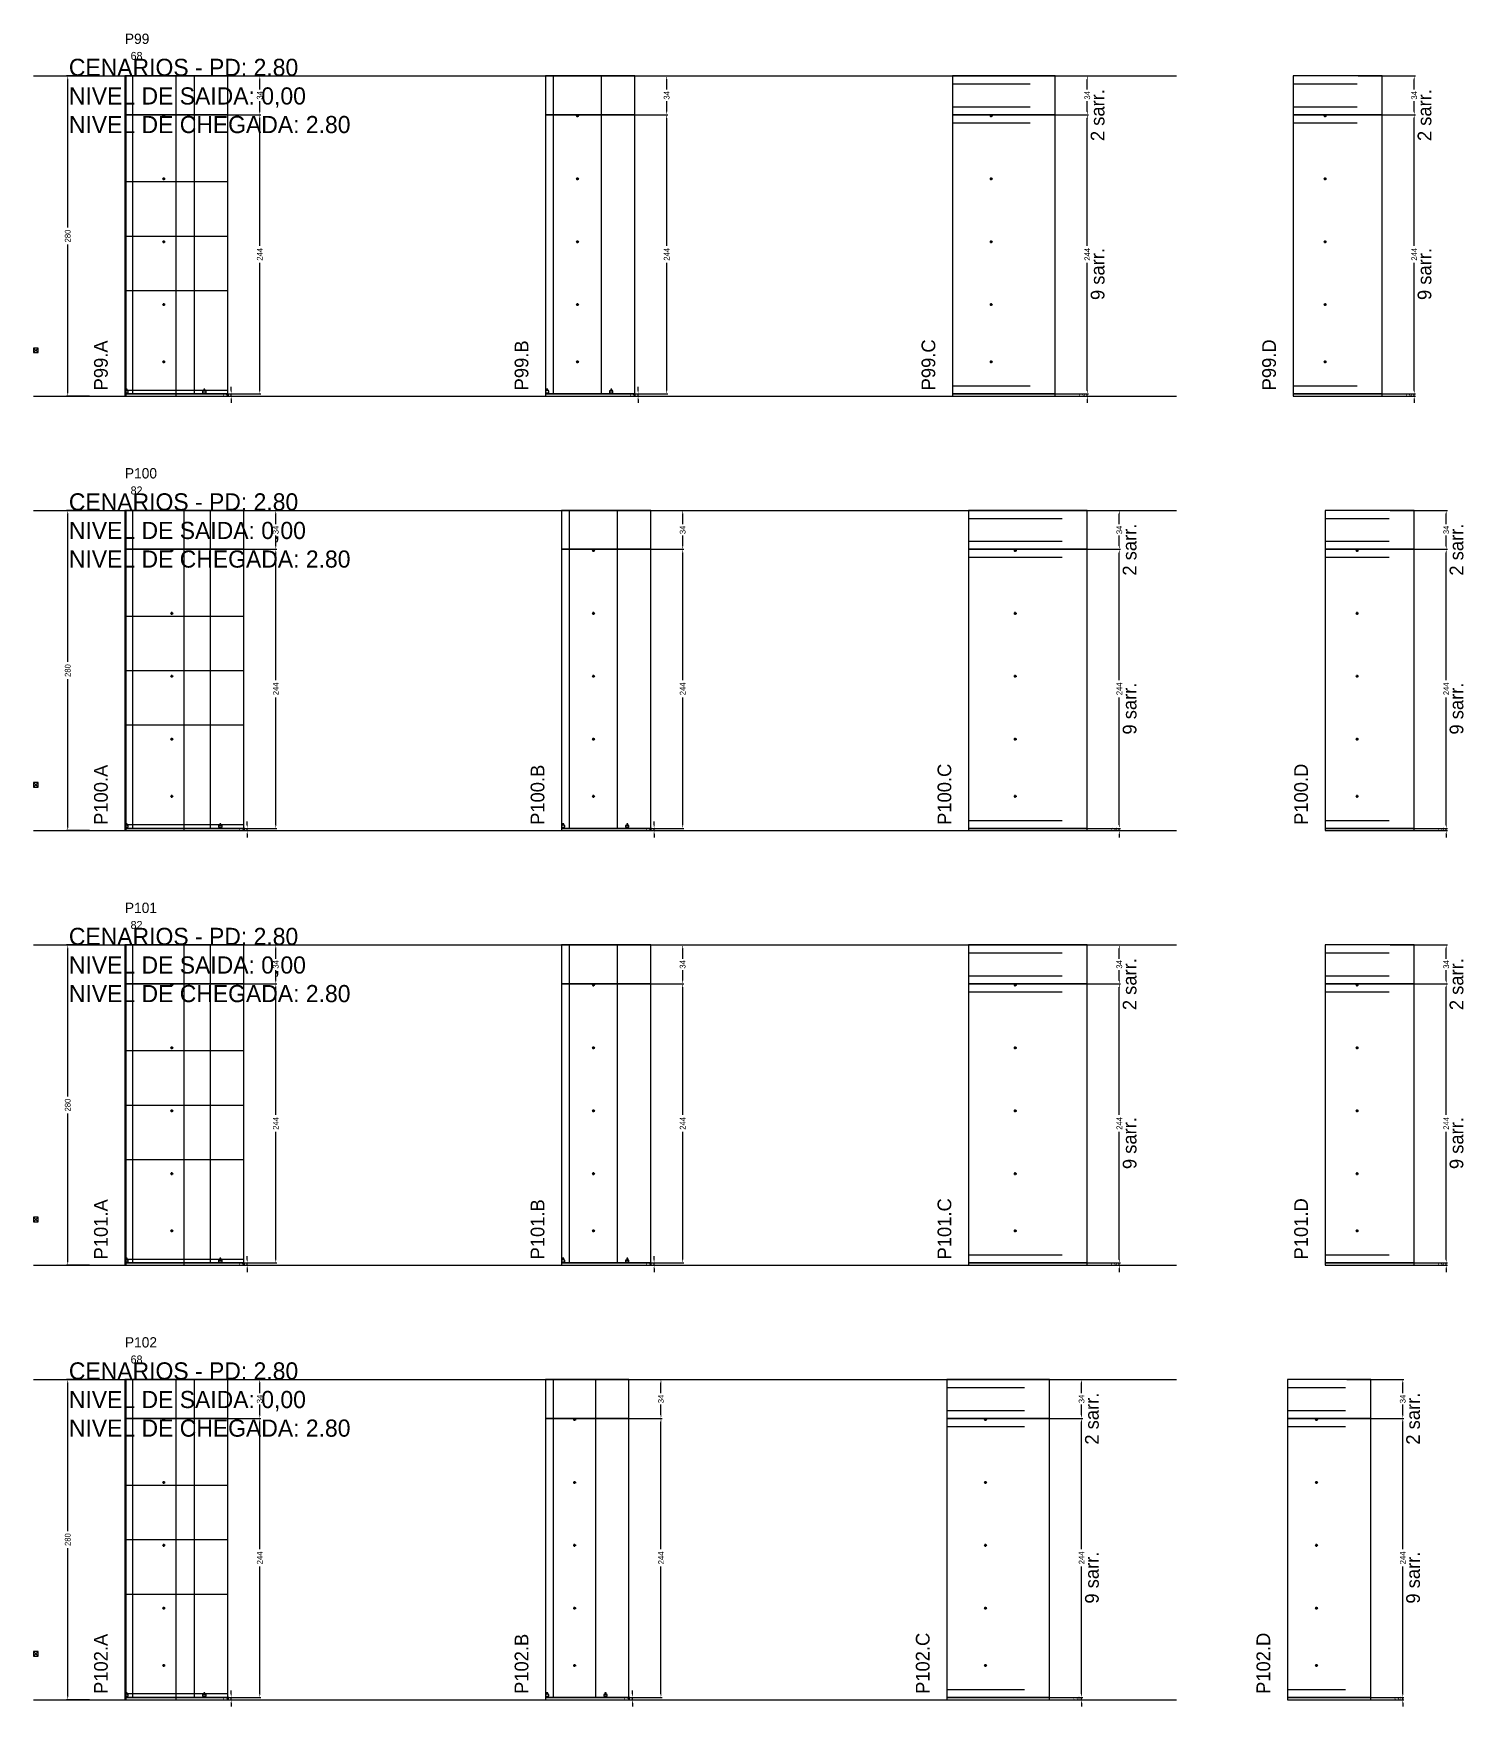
# Model space of a CAD drawing. Header units: centimetres. Extents: x -10500 to 4121, y -45226 to 295.
# Drawn here: x -7000 to -5749, y -22426 to -20963 of the extents above; entities that cross this region are included whole.
import ezdxf

# ---------------------------------------------------------------- set-up
doc = ezdxf.new("R2010")
doc.units = ezdxf.units.CM
doc.linetypes.add('DASHED', pattern=[2, -2])
for name, color, linetype in [('CHAPA', 140, 'Continuous'), ('COTA', 241, 'Continuous'), ('COTAS FURACAO', 16, 'Continuous'), ('Madeira', 30, 'Continuous'), ('MEIO_PONT', 160, 'Continuous'), ('NOMENCLATURA', 7, 'Continuous'), ('Nível', 160, 'Continuous'), ('Painéis', 200, 'Continuous'), ('Perfil Metálico', 150, 'Continuous'), ('SARR_2.2x7', 40, 'Continuous'), ('SARRAFO DE PRESSAO', 200, 'Continuous'), ('texto', 7, 'Continuous'), ('TEXTO_GERAL', 7, 'Continuous')]:
    doc.layers.add(name, color=color, linetype=linetype)
doc.dimstyles.new('PAINEL-NOVA', dxfattribs={"dimtxt": 5, "dimasz": 3, "dimexe": 1, "dimexo": 1, "dimgap": 1, "dimtad": 1, "dimcen": 2.5, "dimazin": 3, "dimtfac": 1, "dimtmove": 0, "dimatfit": 3})

# ---------------------------------------------------------------- blocks, each defined once
blk = doc.blocks.new('_CLOSEDFILLED')
at = {"color": 0, "linetype": 'BYBLOCK'}
blk.add_solid([(-1, 0.16), (0, 0), (-1, -0.16)], dxfattribs=at)
blk = doc.blocks.new('*D1431')
for p, q in [((-6951, -21000), (-6971, -21000)), ((-6970, -21132.5), (-6970, -21003)), ((-6970, -21277), (-6970, -21147.5)), ((-6951, -21280), (-6971, -21280))]:
    blk.add_line(p, q)
at = {"layer": 'Defpoints'}
for p in [(-6950, -21000), (-6970, -21280), (-6950, -21280)]:
    blk.add_point(p, dxfattribs=at)
at = {"layer": 'COTA', "xscale": 3, "yscale": 3}
for p, rotation in [((-6970, -21000), 90), ((-6970, -21280), 270)]:
    blk.add_blockref('_CLOSEDFILLED', p, dxfattribs=dict(at, rotation=rotation))
at = {"layer": 'COTA', "insert": (-6970, -21140), "char_height": 5, "attachment_point": 5, "rotation": 90}
blk.add_mtext('280', dxfattribs=at)
blk = doc.blocks.new('MULDURA')
at = {"layer": 'Paineis'}
for p, q in [((0, 0), (4, 4)), ((4, 0), (0, 4))]:
    blk.add_line(p, q, dxfattribs=at)
blk.add_lwpolyline([(0, 0), (4, 0), (4, 4), (0, 4)], close=True, dxfattribs=at)
blk = doc.blocks.new('*D1433')
for p, q in [((-6851, -21034), (-6801, -21034)), ((-6802, -21148.5), (-6802, -21037)), ((-6802, -21275), (-6802, -21163.5)), ((-6851, -21278), (-6801, -21278))]:
    blk.add_line(p, q)
at = {"layer": 'Defpoints'}
for p in [(-6852, -21034), (-6852, -21278), (-6802, -21278)]:
    blk.add_point(p, dxfattribs=at)
at = {"layer": 'COTA', "xscale": 3, "yscale": 3}
for p, rotation in [((-6802, -21034), 90), ((-6802, -21278), 270)]:
    blk.add_blockref('_CLOSEDFILLED', p, dxfattribs=dict(at, rotation=rotation))
at = {"layer": 'COTA', "insert": (-6802, -21156), "char_height": 5, "attachment_point": 5, "rotation": 90}
blk.add_mtext('244', dxfattribs=at)
blk = doc.blocks.new('*D1434')
for p, q in [((-6851, -21000), (-6801, -21000)), ((-6802, -21012), (-6802, -21003)), ((-6802, -21031), (-6802, -21022)), ((-6851, -21034), (-6801, -21034))]:
    blk.add_line(p, q)
at = {"layer": 'Defpoints'}
for p in [(-6852, -21000), (-6852, -21034), (-6802, -21034)]:
    blk.add_point(p, dxfattribs=at)
at = {"layer": 'COTA', "xscale": 3, "yscale": 3}
for p, rotation in [((-6802, -21000), 90), ((-6802, -21034), 270)]:
    blk.add_blockref('_CLOSEDFILLED', p, dxfattribs=dict(at, rotation=rotation))
at = {"layer": 'COTA', "insert": (-6802, -21017), "char_height": 5, "attachment_point": 5, "rotation": 90}
blk.add_mtext('34', dxfattribs=at)
blk = doc.blocks.new('SLIPTEE')
at = {"layer": 'Paineis'}
blk.add_lwpolyline([(0, 0), (3, 0), (3, 1.5), (2, 1.5), (2, 3), (1, 3), (1, 1.5), (0, 1.5)], close=True, dxfattribs=at)
blk = doc.blocks.new('SLIPTDD')
at = {"layer": 'Paineis'}
blk.add_line((0, 1.5), (3, 1.5), dxfattribs=at)
blk.add_lwpolyline([(0, 0), (3, 0), (3, 1.5), (2, 1.5), (2, 3), (1, 3), (1, 1.5), (0, 1.5)], close=True, dxfattribs=at)
blk = doc.blocks.new('furacao')
at = {"layer": 'COTAS FURACAO'}
for p, q in [((-1.2, 0), (1.2, 0)), ((0, -1.2), (0, 1.2))]:
    blk.add_line(p, q, dxfattribs=at)
blk.add_circle((0, 0), 0.8, dxfattribs=at)
blk = doc.blocks.new('*D1436')
for p, q in [((-6495, -21034), (-6445, -21034)), ((-6446, -21148.5), (-6446, -21037)), ((-6446, -21275), (-6446, -21163.5)), ((-6495, -21278), (-6445, -21278))]:
    blk.add_line(p, q)
at = {"layer": 'Defpoints'}
for p in [(-6496, -21034), (-6496, -21278), (-6446, -21278)]:
    blk.add_point(p, dxfattribs=at)
at = {"layer": 'COTA', "xscale": 3, "yscale": 3}
for p, rotation in [((-6446, -21034), 90), ((-6446, -21278), 270)]:
    blk.add_blockref('_CLOSEDFILLED', p, dxfattribs=dict(at, rotation=rotation))
at = {"layer": 'COTA', "insert": (-6446, -21156), "char_height": 5, "attachment_point": 5, "rotation": 90}
blk.add_mtext('244', dxfattribs=at)
blk = doc.blocks.new('*D1437')
for p, q in [((-6495, -21000), (-6445, -21000)), ((-6446, -21012), (-6446, -21003)), ((-6446, -21031), (-6446, -21022)), ((-6495, -21034), (-6445, -21034))]:
    blk.add_line(p, q)
at = {"layer": 'Defpoints'}
for p in [(-6496, -21000), (-6496, -21034), (-6446, -21034)]:
    blk.add_point(p, dxfattribs=at)
at = {"layer": 'COTA', "xscale": 3, "yscale": 3}
for p, rotation in [((-6446, -21000), 90), ((-6446, -21034), 270)]:
    blk.add_blockref('_CLOSEDFILLED', p, dxfattribs=dict(at, rotation=rotation))
at = {"layer": 'COTA', "insert": (-6446, -21017), "char_height": 5, "attachment_point": 5, "rotation": 90}
blk.add_mtext('34', dxfattribs=at)
blk = doc.blocks.new('*D1439')
for p, q in [((-6127, -21034), (-6077, -21034)), ((-6078, -21148.5), (-6078, -21037)), ((-6078, -21275), (-6078, -21163.5)), ((-6127, -21278), (-6077, -21278))]:
    blk.add_line(p, q)
at = {"layer": 'Defpoints'}
for p in [(-6128, -21034), (-6128, -21278), (-6078, -21278)]:
    blk.add_point(p, dxfattribs=at)
at = {"layer": 'COTA', "xscale": 3, "yscale": 3}
for p, rotation in [((-6078, -21034), 90), ((-6078, -21278), 270)]:
    blk.add_blockref('_CLOSEDFILLED', p, dxfattribs=dict(at, rotation=rotation))
at = {"layer": 'COTA', "insert": (-6078, -21156), "char_height": 5, "attachment_point": 5, "rotation": 90}
blk.add_mtext('244', dxfattribs=at)
blk = doc.blocks.new('*D1440')
for p, q in [((-6127, -21000), (-6077, -21000)), ((-6078, -21012), (-6078, -21003)), ((-6078, -21031), (-6078, -21022)), ((-6127, -21034), (-6077, -21034))]:
    blk.add_line(p, q)
at = {"layer": 'Defpoints'}
for p in [(-6128, -21000), (-6128, -21034), (-6078, -21034)]:
    blk.add_point(p, dxfattribs=at)
at = {"layer": 'COTA', "xscale": 3, "yscale": 3}
for p, rotation in [((-6078, -21000), 90), ((-6078, -21034), 270)]:
    blk.add_blockref('_CLOSEDFILLED', p, dxfattribs=dict(at, rotation=rotation))
at = {"layer": 'COTA', "insert": (-6078, -21017), "char_height": 5, "attachment_point": 5, "rotation": 90}
blk.add_mtext('34', dxfattribs=at)
blk = doc.blocks.new('*D1442')
for p, q in [((-5841, -21034), (-5791, -21034)), ((-5792, -21148.5), (-5792, -21037)), ((-5792, -21275), (-5792, -21163.5)), ((-5841, -21278), (-5791, -21278))]:
    blk.add_line(p, q)
at = {"layer": 'Defpoints'}
for p in [(-5842, -21034), (-5842, -21278), (-5792, -21278)]:
    blk.add_point(p, dxfattribs=at)
at = {"layer": 'COTA', "xscale": 3, "yscale": 3}
for p, rotation in [((-5792, -21034), 90), ((-5792, -21278), 270)]:
    blk.add_blockref('_CLOSEDFILLED', p, dxfattribs=dict(at, rotation=rotation))
at = {"layer": 'COTA', "insert": (-5792, -21156), "char_height": 5, "attachment_point": 5, "rotation": 90}
blk.add_mtext('244', dxfattribs=at)
blk = doc.blocks.new('*D1443')
for p, q in [((-5841, -21000), (-5791, -21000)), ((-5792, -21012), (-5792, -21003)), ((-5792, -21031), (-5792, -21022)), ((-5841, -21034), (-5791, -21034))]:
    blk.add_line(p, q)
at = {"layer": 'Defpoints'}
for p in [(-5842, -21000), (-5842, -21034), (-5792, -21034)]:
    blk.add_point(p, dxfattribs=at)
at = {"layer": 'COTA', "xscale": 3, "yscale": 3}
for p, rotation in [((-5792, -21000), 90), ((-5792, -21034), 270)]:
    blk.add_blockref('_CLOSEDFILLED', p, dxfattribs=dict(at, rotation=rotation))
at = {"layer": 'COTA', "insert": (-5792, -21017), "char_height": 5, "attachment_point": 5, "rotation": 90}
blk.add_mtext('34', dxfattribs=at)
blk = doc.blocks.new('*D1457')
for p, q in [((-6951, -21380), (-6971, -21380)), ((-6970, -21512.5), (-6970, -21383)), ((-6970, -21657), (-6970, -21527.5)), ((-6951, -21660), (-6971, -21660))]:
    blk.add_line(p, q)
at = {"layer": 'Defpoints'}
for p in [(-6950, -21380), (-6970, -21660), (-6950, -21660)]:
    blk.add_point(p, dxfattribs=at)
at = {"layer": 'COTA', "xscale": 3, "yscale": 3}
for p, rotation in [((-6970, -21380), 90), ((-6970, -21660), 270)]:
    blk.add_blockref('_CLOSEDFILLED', p, dxfattribs=dict(at, rotation=rotation))
at = {"layer": 'COTA', "insert": (-6970, -21520), "char_height": 5, "attachment_point": 5, "rotation": 90}
blk.add_mtext('280', dxfattribs=at)
blk = doc.blocks.new('*D1459')
for p, q in [((-6837, -21414), (-6787, -21414)), ((-6788, -21528.5), (-6788, -21417)), ((-6788, -21655), (-6788, -21543.5)), ((-6837, -21658), (-6787, -21658))]:
    blk.add_line(p, q)
at = {"layer": 'Defpoints'}
for p in [(-6838, -21414), (-6838, -21658), (-6788, -21658)]:
    blk.add_point(p, dxfattribs=at)
at = {"layer": 'COTA', "xscale": 3, "yscale": 3}
for p, rotation in [((-6788, -21414), 90), ((-6788, -21658), 270)]:
    blk.add_blockref('_CLOSEDFILLED', p, dxfattribs=dict(at, rotation=rotation))
at = {"layer": 'COTA', "insert": (-6788, -21536), "char_height": 5, "attachment_point": 5, "rotation": 90}
blk.add_mtext('244', dxfattribs=at)
blk = doc.blocks.new('*D1460')
for p, q in [((-6837, -21380), (-6787, -21380)), ((-6788, -21392), (-6788, -21383)), ((-6788, -21411), (-6788, -21402)), ((-6837, -21414), (-6787, -21414))]:
    blk.add_line(p, q)
at = {"layer": 'Defpoints'}
for p in [(-6838, -21380), (-6838, -21414), (-6788, -21414)]:
    blk.add_point(p, dxfattribs=at)
at = {"layer": 'COTA', "xscale": 3, "yscale": 3}
for p, rotation in [((-6788, -21380), 90), ((-6788, -21414), 270)]:
    blk.add_blockref('_CLOSEDFILLED', p, dxfattribs=dict(at, rotation=rotation))
at = {"layer": 'COTA', "insert": (-6788, -21397), "char_height": 5, "attachment_point": 5, "rotation": 90}
blk.add_mtext('34', dxfattribs=at)
blk = doc.blocks.new('*D1462')
for p, q in [((-6481, -21414), (-6431, -21414)), ((-6432, -21528.5), (-6432, -21417)), ((-6432, -21655), (-6432, -21543.5)), ((-6481, -21658), (-6431, -21658))]:
    blk.add_line(p, q)
at = {"layer": 'Defpoints'}
for p in [(-6482, -21414), (-6482, -21658), (-6432, -21658)]:
    blk.add_point(p, dxfattribs=at)
at = {"layer": 'COTA', "xscale": 3, "yscale": 3}
for p, rotation in [((-6432, -21414), 90), ((-6432, -21658), 270)]:
    blk.add_blockref('_CLOSEDFILLED', p, dxfattribs=dict(at, rotation=rotation))
at = {"layer": 'COTA', "insert": (-6432, -21536), "char_height": 5, "attachment_point": 5, "rotation": 90}
blk.add_mtext('244', dxfattribs=at)
blk = doc.blocks.new('*D1463')
for p, q in [((-6481, -21380), (-6431, -21380)), ((-6432, -21392), (-6432, -21383)), ((-6432, -21411), (-6432, -21402)), ((-6481, -21414), (-6431, -21414))]:
    blk.add_line(p, q)
at = {"layer": 'Defpoints'}
for p in [(-6482, -21380), (-6482, -21414), (-6432, -21414)]:
    blk.add_point(p, dxfattribs=at)
at = {"layer": 'COTA', "xscale": 3, "yscale": 3}
for p, rotation in [((-6432, -21380), 90), ((-6432, -21414), 270)]:
    blk.add_blockref('_CLOSEDFILLED', p, dxfattribs=dict(at, rotation=rotation))
at = {"layer": 'COTA', "insert": (-6432, -21397), "char_height": 5, "attachment_point": 5, "rotation": 90}
blk.add_mtext('34', dxfattribs=at)
blk = doc.blocks.new('*D1465')
for p, q in [((-6099, -21414), (-6049, -21414)), ((-6050, -21528.5), (-6050, -21417)), ((-6050, -21655), (-6050, -21543.5)), ((-6099, -21658), (-6049, -21658))]:
    blk.add_line(p, q)
at = {"layer": 'Defpoints'}
for p in [(-6100, -21414), (-6100, -21658), (-6050, -21658)]:
    blk.add_point(p, dxfattribs=at)
at = {"layer": 'COTA', "xscale": 3, "yscale": 3}
for p, rotation in [((-6050, -21414), 90), ((-6050, -21658), 270)]:
    blk.add_blockref('_CLOSEDFILLED', p, dxfattribs=dict(at, rotation=rotation))
at = {"layer": 'COTA', "insert": (-6050, -21536), "char_height": 5, "attachment_point": 5, "rotation": 90}
blk.add_mtext('244', dxfattribs=at)
blk = doc.blocks.new('*D1466')
for p, q in [((-6099, -21380), (-6049, -21380)), ((-6050, -21392), (-6050, -21383)), ((-6050, -21411), (-6050, -21402)), ((-6099, -21414), (-6049, -21414))]:
    blk.add_line(p, q)
at = {"layer": 'Defpoints'}
for p in [(-6100, -21380), (-6100, -21414), (-6050, -21414)]:
    blk.add_point(p, dxfattribs=at)
at = {"layer": 'COTA', "xscale": 3, "yscale": 3}
for p, rotation in [((-6050, -21380), 90), ((-6050, -21414), 270)]:
    blk.add_blockref('_CLOSEDFILLED', p, dxfattribs=dict(at, rotation=rotation))
at = {"layer": 'COTA', "insert": (-6050, -21397), "char_height": 5, "attachment_point": 5, "rotation": 90}
blk.add_mtext('34', dxfattribs=at)
blk = doc.blocks.new('*D1468')
for p, q in [((-5813, -21414), (-5763, -21414)), ((-5764, -21528.5), (-5764, -21417)), ((-5764, -21655), (-5764, -21543.5)), ((-5813, -21658), (-5763, -21658))]:
    blk.add_line(p, q)
at = {"layer": 'Defpoints'}
for p in [(-5814, -21414), (-5814, -21658), (-5764, -21658)]:
    blk.add_point(p, dxfattribs=at)
at = {"layer": 'COTA', "xscale": 3, "yscale": 3}
for p, rotation in [((-5764, -21414), 90), ((-5764, -21658), 270)]:
    blk.add_blockref('_CLOSEDFILLED', p, dxfattribs=dict(at, rotation=rotation))
at = {"layer": 'COTA', "insert": (-5764, -21536), "char_height": 5, "attachment_point": 5, "rotation": 90}
blk.add_mtext('244', dxfattribs=at)
blk = doc.blocks.new('*D1469')
for p, q in [((-5813, -21380), (-5763, -21380)), ((-5764, -21392), (-5764, -21383)), ((-5764, -21411), (-5764, -21402)), ((-5813, -21414), (-5763, -21414))]:
    blk.add_line(p, q)
at = {"layer": 'Defpoints'}
for p in [(-5814, -21380), (-5814, -21414), (-5764, -21414)]:
    blk.add_point(p, dxfattribs=at)
at = {"layer": 'COTA', "xscale": 3, "yscale": 3}
for p, rotation in [((-5764, -21380), 90), ((-5764, -21414), 270)]:
    blk.add_blockref('_CLOSEDFILLED', p, dxfattribs=dict(at, rotation=rotation))
at = {"layer": 'COTA', "insert": (-5764, -21397), "char_height": 5, "attachment_point": 5, "rotation": 90}
blk.add_mtext('34', dxfattribs=at)
blk = doc.blocks.new('*D1483')
for p, q in [((-6951, -21760), (-6971, -21760)), ((-6970, -21892.5), (-6970, -21763)), ((-6970, -22037), (-6970, -21907.5)), ((-6951, -22040), (-6971, -22040))]:
    blk.add_line(p, q)
at = {"layer": 'Defpoints'}
for p in [(-6950, -21760), (-6970, -22040), (-6950, -22040)]:
    blk.add_point(p, dxfattribs=at)
at = {"layer": 'COTA', "xscale": 3, "yscale": 3}
for p, rotation in [((-6970, -21760), 90), ((-6970, -22040), 270)]:
    blk.add_blockref('_CLOSEDFILLED', p, dxfattribs=dict(at, rotation=rotation))
at = {"layer": 'COTA', "insert": (-6970, -21900), "char_height": 5, "attachment_point": 5, "rotation": 90}
blk.add_mtext('280', dxfattribs=at)
blk = doc.blocks.new('*D1485')
for p, q in [((-6837, -21794), (-6787, -21794)), ((-6788, -21908.5), (-6788, -21797)), ((-6788, -22035), (-6788, -21923.5)), ((-6837, -22038), (-6787, -22038))]:
    blk.add_line(p, q)
at = {"layer": 'Defpoints'}
for p in [(-6838, -21794), (-6838, -22038), (-6788, -22038)]:
    blk.add_point(p, dxfattribs=at)
at = {"layer": 'COTA', "xscale": 3, "yscale": 3}
for p, rotation in [((-6788, -21794), 90), ((-6788, -22038), 270)]:
    blk.add_blockref('_CLOSEDFILLED', p, dxfattribs=dict(at, rotation=rotation))
at = {"layer": 'COTA', "insert": (-6788, -21916), "char_height": 5, "attachment_point": 5, "rotation": 90}
blk.add_mtext('244', dxfattribs=at)
blk = doc.blocks.new('*D1486')
for p, q in [((-6837, -21760), (-6787, -21760)), ((-6788, -21772), (-6788, -21763)), ((-6788, -21791), (-6788, -21782)), ((-6837, -21794), (-6787, -21794))]:
    blk.add_line(p, q)
at = {"layer": 'Defpoints'}
for p in [(-6838, -21760), (-6838, -21794), (-6788, -21794)]:
    blk.add_point(p, dxfattribs=at)
at = {"layer": 'COTA', "xscale": 3, "yscale": 3}
for p, rotation in [((-6788, -21760), 90), ((-6788, -21794), 270)]:
    blk.add_blockref('_CLOSEDFILLED', p, dxfattribs=dict(at, rotation=rotation))
at = {"layer": 'COTA', "insert": (-6788, -21777), "char_height": 5, "attachment_point": 5, "rotation": 90}
blk.add_mtext('34', dxfattribs=at)
blk = doc.blocks.new('*D1488')
for p, q in [((-6481, -21794), (-6431, -21794)), ((-6432, -21908.5), (-6432, -21797)), ((-6432, -22035), (-6432, -21923.5)), ((-6481, -22038), (-6431, -22038))]:
    blk.add_line(p, q)
at = {"layer": 'Defpoints'}
for p in [(-6482, -21794), (-6482, -22038), (-6432, -22038)]:
    blk.add_point(p, dxfattribs=at)
at = {"layer": 'COTA', "xscale": 3, "yscale": 3}
for p, rotation in [((-6432, -21794), 90), ((-6432, -22038), 270)]:
    blk.add_blockref('_CLOSEDFILLED', p, dxfattribs=dict(at, rotation=rotation))
at = {"layer": 'COTA', "insert": (-6432, -21916), "char_height": 5, "attachment_point": 5, "rotation": 90}
blk.add_mtext('244', dxfattribs=at)
blk = doc.blocks.new('*D1489')
for p, q in [((-6481, -21760), (-6431, -21760)), ((-6432, -21772), (-6432, -21763)), ((-6432, -21791), (-6432, -21782)), ((-6481, -21794), (-6431, -21794))]:
    blk.add_line(p, q)
at = {"layer": 'Defpoints'}
for p in [(-6482, -21760), (-6482, -21794), (-6432, -21794)]:
    blk.add_point(p, dxfattribs=at)
at = {"layer": 'COTA', "xscale": 3, "yscale": 3}
for p, rotation in [((-6432, -21760), 90), ((-6432, -21794), 270)]:
    blk.add_blockref('_CLOSEDFILLED', p, dxfattribs=dict(at, rotation=rotation))
at = {"layer": 'COTA', "insert": (-6432, -21777), "char_height": 5, "attachment_point": 5, "rotation": 90}
blk.add_mtext('34', dxfattribs=at)
blk = doc.blocks.new('*D1491')
for p, q in [((-6099, -21794), (-6049, -21794)), ((-6050, -21908.5), (-6050, -21797)), ((-6050, -22035), (-6050, -21923.5)), ((-6099, -22038), (-6049, -22038))]:
    blk.add_line(p, q)
at = {"layer": 'Defpoints'}
for p in [(-6100, -21794), (-6100, -22038), (-6050, -22038)]:
    blk.add_point(p, dxfattribs=at)
at = {"layer": 'COTA', "xscale": 3, "yscale": 3}
for p, rotation in [((-6050, -21794), 90), ((-6050, -22038), 270)]:
    blk.add_blockref('_CLOSEDFILLED', p, dxfattribs=dict(at, rotation=rotation))
at = {"layer": 'COTA', "insert": (-6050, -21916), "char_height": 5, "attachment_point": 5, "rotation": 90}
blk.add_mtext('244', dxfattribs=at)
blk = doc.blocks.new('*D1492')
for p, q in [((-6099, -21760), (-6049, -21760)), ((-6050, -21772), (-6050, -21763)), ((-6050, -21791), (-6050, -21782)), ((-6099, -21794), (-6049, -21794))]:
    blk.add_line(p, q)
at = {"layer": 'Defpoints'}
for p in [(-6100, -21760), (-6100, -21794), (-6050, -21794)]:
    blk.add_point(p, dxfattribs=at)
at = {"layer": 'COTA', "xscale": 3, "yscale": 3}
for p, rotation in [((-6050, -21760), 90), ((-6050, -21794), 270)]:
    blk.add_blockref('_CLOSEDFILLED', p, dxfattribs=dict(at, rotation=rotation))
at = {"layer": 'COTA', "insert": (-6050, -21777), "char_height": 5, "attachment_point": 5, "rotation": 90}
blk.add_mtext('34', dxfattribs=at)
blk = doc.blocks.new('*D1494')
for p, q in [((-5813, -21794), (-5763, -21794)), ((-5764, -21908.5), (-5764, -21797)), ((-5764, -22035), (-5764, -21923.5)), ((-5813, -22038), (-5763, -22038))]:
    blk.add_line(p, q)
at = {"layer": 'Defpoints'}
for p in [(-5814, -21794), (-5814, -22038), (-5764, -22038)]:
    blk.add_point(p, dxfattribs=at)
at = {"layer": 'COTA', "xscale": 3, "yscale": 3}
for p, rotation in [((-5764, -21794), 90), ((-5764, -22038), 270)]:
    blk.add_blockref('_CLOSEDFILLED', p, dxfattribs=dict(at, rotation=rotation))
at = {"layer": 'COTA', "insert": (-5764, -21916), "char_height": 5, "attachment_point": 5, "rotation": 90}
blk.add_mtext('244', dxfattribs=at)
blk = doc.blocks.new('*D1495')
for p, q in [((-5813, -21760), (-5763, -21760)), ((-5764, -21772), (-5764, -21763)), ((-5764, -21791), (-5764, -21782)), ((-5813, -21794), (-5763, -21794))]:
    blk.add_line(p, q)
at = {"layer": 'Defpoints'}
for p in [(-5814, -21760), (-5814, -21794), (-5764, -21794)]:
    blk.add_point(p, dxfattribs=at)
at = {"layer": 'COTA', "xscale": 3, "yscale": 3}
for p, rotation in [((-5764, -21760), 90), ((-5764, -21794), 270)]:
    blk.add_blockref('_CLOSEDFILLED', p, dxfattribs=dict(at, rotation=rotation))
at = {"layer": 'COTA', "insert": (-5764, -21777), "char_height": 5, "attachment_point": 5, "rotation": 90}
blk.add_mtext('34', dxfattribs=at)
blk = doc.blocks.new('*D1509')
for p, q in [((-6951, -22140), (-6971, -22140)), ((-6970, -22272.5), (-6970, -22143)), ((-6970, -22417), (-6970, -22287.5)), ((-6951, -22420), (-6971, -22420))]:
    blk.add_line(p, q)
at = {"layer": 'Defpoints'}
for p in [(-6950, -22140), (-6970, -22420), (-6950, -22420)]:
    blk.add_point(p, dxfattribs=at)
at = {"layer": 'COTA', "xscale": 3, "yscale": 3}
for p, rotation in [((-6970, -22140), 90), ((-6970, -22420), 270)]:
    blk.add_blockref('_CLOSEDFILLED', p, dxfattribs=dict(at, rotation=rotation))
at = {"layer": 'COTA', "insert": (-6970, -22280), "char_height": 5, "attachment_point": 5, "rotation": 90}
blk.add_mtext('280', dxfattribs=at)
blk = doc.blocks.new('*D1511')
for p, q in [((-6851, -22174), (-6801, -22174)), ((-6802, -22288.5), (-6802, -22177)), ((-6802, -22415), (-6802, -22303.5)), ((-6851, -22418), (-6801, -22418))]:
    blk.add_line(p, q)
at = {"layer": 'Defpoints'}
for p in [(-6852, -22174), (-6852, -22418), (-6802, -22418)]:
    blk.add_point(p, dxfattribs=at)
at = {"layer": 'COTA', "xscale": 3, "yscale": 3}
for p, rotation in [((-6802, -22174), 90), ((-6802, -22418), 270)]:
    blk.add_blockref('_CLOSEDFILLED', p, dxfattribs=dict(at, rotation=rotation))
at = {"layer": 'COTA', "insert": (-6802, -22296), "char_height": 5, "attachment_point": 5, "rotation": 90}
blk.add_mtext('244', dxfattribs=at)
blk = doc.blocks.new('*D1512')
for p, q in [((-6851, -22140), (-6801, -22140)), ((-6802, -22152), (-6802, -22143)), ((-6802, -22171), (-6802, -22162)), ((-6851, -22174), (-6801, -22174))]:
    blk.add_line(p, q)
at = {"layer": 'Defpoints'}
for p in [(-6852, -22140), (-6852, -22174), (-6802, -22174)]:
    blk.add_point(p, dxfattribs=at)
at = {"layer": 'COTA', "xscale": 3, "yscale": 3}
for p, rotation in [((-6802, -22140), 90), ((-6802, -22174), 270)]:
    blk.add_blockref('_CLOSEDFILLED', p, dxfattribs=dict(at, rotation=rotation))
at = {"layer": 'COTA', "insert": (-6802, -22157), "char_height": 5, "attachment_point": 5, "rotation": 90}
blk.add_mtext('34', dxfattribs=at)
blk = doc.blocks.new('*D1514')
for p, q in [((-6500, -22174), (-6450, -22174)), ((-6451, -22288.5), (-6451, -22177)), ((-6451, -22415), (-6451, -22303.5)), ((-6500, -22418), (-6450, -22418))]:
    blk.add_line(p, q)
at = {"layer": 'Defpoints'}
for p in [(-6501, -22174), (-6501, -22418), (-6451, -22418)]:
    blk.add_point(p, dxfattribs=at)
at = {"layer": 'COTA', "xscale": 3, "yscale": 3}
for p, rotation in [((-6451, -22174), 90), ((-6451, -22418), 270)]:
    blk.add_blockref('_CLOSEDFILLED', p, dxfattribs=dict(at, rotation=rotation))
at = {"layer": 'COTA', "insert": (-6451, -22296), "char_height": 5, "attachment_point": 5, "rotation": 90}
blk.add_mtext('244', dxfattribs=at)
blk = doc.blocks.new('*D1515')
for p, q in [((-6500, -22140), (-6450, -22140)), ((-6451, -22152), (-6451, -22143)), ((-6451, -22171), (-6451, -22162)), ((-6500, -22174), (-6450, -22174))]:
    blk.add_line(p, q)
at = {"layer": 'Defpoints'}
for p in [(-6501, -22140), (-6501, -22174), (-6451, -22174)]:
    blk.add_point(p, dxfattribs=at)
at = {"layer": 'COTA', "xscale": 3, "yscale": 3}
for p, rotation in [((-6451, -22140), 90), ((-6451, -22174), 270)]:
    blk.add_blockref('_CLOSEDFILLED', p, dxfattribs=dict(at, rotation=rotation))
at = {"layer": 'COTA', "insert": (-6451, -22157), "char_height": 5, "attachment_point": 5, "rotation": 90}
blk.add_mtext('34', dxfattribs=at)
blk = doc.blocks.new('*D1517')
for p, q in [((-6132, -22174), (-6082, -22174)), ((-6083, -22288.5), (-6083, -22177)), ((-6083, -22415), (-6083, -22303.5)), ((-6132, -22418), (-6082, -22418))]:
    blk.add_line(p, q)
at = {"layer": 'Defpoints'}
for p in [(-6133, -22174), (-6133, -22418), (-6083, -22418)]:
    blk.add_point(p, dxfattribs=at)
at = {"layer": 'COTA', "xscale": 3, "yscale": 3}
for p, rotation in [((-6083, -22174), 90), ((-6083, -22418), 270)]:
    blk.add_blockref('_CLOSEDFILLED', p, dxfattribs=dict(at, rotation=rotation))
at = {"layer": 'COTA', "insert": (-6083, -22296), "char_height": 5, "attachment_point": 5, "rotation": 90}
blk.add_mtext('244', dxfattribs=at)
blk = doc.blocks.new('*D1518')
for p, q in [((-6132, -22140), (-6082, -22140)), ((-6083, -22152), (-6083, -22143)), ((-6083, -22171), (-6083, -22162)), ((-6132, -22174), (-6082, -22174))]:
    blk.add_line(p, q)
at = {"layer": 'Defpoints'}
for p in [(-6133, -22140), (-6133, -22174), (-6083, -22174)]:
    blk.add_point(p, dxfattribs=at)
at = {"layer": 'COTA', "xscale": 3, "yscale": 3}
for p, rotation in [((-6083, -22140), 90), ((-6083, -22174), 270)]:
    blk.add_blockref('_CLOSEDFILLED', p, dxfattribs=dict(at, rotation=rotation))
at = {"layer": 'COTA', "insert": (-6083, -22157), "char_height": 5, "attachment_point": 5, "rotation": 90}
blk.add_mtext('34', dxfattribs=at)
blk = doc.blocks.new('*D1520')
for p, q in [((-5851, -22174), (-5801, -22174)), ((-5802, -22288.5), (-5802, -22177)), ((-5802, -22415), (-5802, -22303.5)), ((-5851, -22418), (-5801, -22418))]:
    blk.add_line(p, q)
at = {"layer": 'Defpoints'}
for p in [(-5852, -22174), (-5852, -22418), (-5802, -22418)]:
    blk.add_point(p, dxfattribs=at)
at = {"layer": 'COTA', "xscale": 3, "yscale": 3}
for p, rotation in [((-5802, -22174), 90), ((-5802, -22418), 270)]:
    blk.add_blockref('_CLOSEDFILLED', p, dxfattribs=dict(at, rotation=rotation))
at = {"layer": 'COTA', "insert": (-5802, -22296), "char_height": 5, "attachment_point": 5, "rotation": 90}
blk.add_mtext('244', dxfattribs=at)
blk = doc.blocks.new('*D1521')
for p, q in [((-5851, -22140), (-5801, -22140)), ((-5802, -22152), (-5802, -22143)), ((-5802, -22171), (-5802, -22162)), ((-5851, -22174), (-5801, -22174))]:
    blk.add_line(p, q)
at = {"layer": 'Defpoints'}
for p in [(-5852, -22140), (-5852, -22174), (-5802, -22174)]:
    blk.add_point(p, dxfattribs=at)
at = {"layer": 'COTA', "xscale": 3, "yscale": 3}
for p, rotation in [((-5802, -22140), 90), ((-5802, -22174), 270)]:
    blk.add_blockref('_CLOSEDFILLED', p, dxfattribs=dict(at, rotation=rotation))
at = {"layer": 'COTA', "insert": (-5802, -22157), "char_height": 5, "attachment_point": 5, "rotation": 90}
blk.add_mtext('34', dxfattribs=at)

msp = doc.modelspace()

# ---------------------------------------------------------------- linework, layer by layer
at = {"layer": 'CHAPA'}
for points in [[(-6920, -21280), (-6918.8, -21280), (-6918.8, -21000), (-6920, -21000)], [(-6920, -21660), (-6918.8, -21660), (-6918.8, -21380), (-6920, -21380)], [(-6920, -22040), (-6918.8, -22040), (-6918.8, -21760), (-6920, -21760)], [(-6920, -22420), (-6918.8, -22420), (-6918.8, -22140), (-6920, -22140)]]:
    msp.add_lwpolyline(points, close=True, dxfattribs=at)
at = {"layer": 'Madeira'}
for points in [[(-6920, -21092.4), (-6830, -21092.4)], [(-6920, -21187.6), (-6830, -21187.6)], [(-6920, -21472.4), (-6816, -21472.4)], [(-6920, -21567.6), (-6816, -21567.6)], [(-6920, -21852.4), (-6816, -21852.4)], [(-6920, -21947.6), (-6816, -21947.6)], [(-6920, -22232.4), (-6830, -22232.4)], [(-6920, -22327.6), (-6830, -22327.6)]]:
    msp.add_lwpolyline(points, dxfattribs=at)
at = {"layer": 'MEIO_PONT'}
for points in [[(-6920, -21140), (-6830, -21140)], [(-6920, -21520), (-6816, -21520)], [(-6920, -21900), (-6816, -21900)], [(-6920, -22280), (-6830, -22280)]]:
    msp.add_lwpolyline(points, dxfattribs=at)
at = {"layer": 'Nível', "linetype": 'DASHED'}
for points in [[(-7000, -21000), (-6000, -21000)], [(-7000, -21280), (-6000, -21280)], [(-7000, -21380), (-6000, -21380)], [(-7000, -21660), (-6000, -21660)], [(-7000, -21760), (-6000, -21760)], [(-7000, -22040), (-6000, -22040)], [(-7000, -22140), (-6000, -22140)], [(-7000, -22420), (-6000, -22420)]]:
    msp.add_lwpolyline(points, dxfattribs=at)
at = {"layer": 'Painéis'}
for points in [[(-6920, -21034), (-6830, -21034), (-6830, -21000), (-6920, -21000)], [(-6920, -21280), (-6830, -21280), (-6830, -21000), (-6920, -21000)], [(-6552, -21034), (-6474, -21034), (-6474, -21000), (-6552, -21000)], [(-6196, -21034), (-6106, -21034), (-6106, -21000), (-6196, -21000)], [(-5898, -21034), (-5820, -21034), (-5820, -21000), (-5898, -21000)], [(-6920, -21278), (-6830, -21278), (-6830, -21034), (-6920, -21034)], [(-6552, -21278), (-6474, -21278), (-6474, -21034), (-6552, -21034)], [(-6196, -21278), (-6106, -21278), (-6106, -21034), (-6196, -21034)], [(-5898, -21278), (-5820, -21278), (-5820, -21034), (-5898, -21034)], [(-6920, -21280), (-6830, -21280), (-6830, -21278), (-6920, -21278)], [(-6552, -21280), (-6474, -21280), (-6474, -21278), (-6552, -21278)], [(-6196, -21280), (-6106, -21280), (-6106, -21278), (-6196, -21278)], [(-5898, -21280), (-5820, -21280), (-5820, -21278), (-5898, -21278)], [(-6920, -21414), (-6816, -21414), (-6816, -21380), (-6920, -21380)], [(-6920, -21660), (-6816, -21660), (-6816, -21380), (-6920, -21380)], [(-6538, -21414), (-6460, -21414), (-6460, -21380), (-6538, -21380)], [(-6182, -21414), (-6078, -21414), (-6078, -21380), (-6182, -21380)], [(-5870, -21414), (-5792, -21414), (-5792, -21380), (-5870, -21380)], [(-6920, -21658), (-6816, -21658), (-6816, -21414), (-6920, -21414)], [(-6538, -21658), (-6460, -21658), (-6460, -21414), (-6538, -21414)], [(-6182, -21658), (-6078, -21658), (-6078, -21414), (-6182, -21414)], [(-5870, -21658), (-5792, -21658), (-5792, -21414), (-5870, -21414)], [(-6920, -21660), (-6816, -21660), (-6816, -21658), (-6920, -21658)], [(-6538, -21660), (-6460, -21660), (-6460, -21658), (-6538, -21658)], [(-6182, -21660), (-6078, -21660), (-6078, -21658), (-6182, -21658)], [(-5870, -21660), (-5792, -21660), (-5792, -21658), (-5870, -21658)], [(-6920, -21794), (-6816, -21794), (-6816, -21760), (-6920, -21760)], [(-6920, -22040), (-6816, -22040), (-6816, -21760), (-6920, -21760)], [(-6538, -21794), (-6460, -21794), (-6460, -21760), (-6538, -21760)], [(-6182, -21794), (-6078, -21794), (-6078, -21760), (-6182, -21760)], [(-5870, -21794), (-5792, -21794), (-5792, -21760), (-5870, -21760)], [(-6920, -22038), (-6816, -22038), (-6816, -21794), (-6920, -21794)], [(-6538, -22038), (-6460, -22038), (-6460, -21794), (-6538, -21794)], [(-6182, -22038), (-6078, -22038), (-6078, -21794), (-6182, -21794)], [(-5870, -22038), (-5792, -22038), (-5792, -21794), (-5870, -21794)], [(-6920, -22040), (-6816, -22040), (-6816, -22038), (-6920, -22038)], [(-6538, -22040), (-6460, -22040), (-6460, -22038), (-6538, -22038)], [(-6182, -22040), (-6078, -22040), (-6078, -22038), (-6182, -22038)], [(-5870, -22040), (-5792, -22040), (-5792, -22038), (-5870, -22038)], [(-6920, -22174), (-6830, -22174), (-6830, -22140), (-6920, -22140)], [(-6920, -22420), (-6830, -22420), (-6830, -22140), (-6920, -22140)], [(-6552, -22174), (-6479, -22174), (-6479, -22140), (-6552, -22140)], [(-6201, -22174), (-6111, -22174), (-6111, -22140), (-6201, -22140)], [(-5903, -22174), (-5830, -22174), (-5830, -22140), (-5903, -22140)], [(-6920, -22418), (-6830, -22418), (-6830, -22174), (-6920, -22174)], [(-6552, -22418), (-6479, -22418), (-6479, -22174), (-6552, -22174)], [(-6201, -22418), (-6111, -22418), (-6111, -22174), (-6201, -22174)], [(-5903, -22418), (-5830, -22418), (-5830, -22174), (-5903, -22174)], [(-6920, -22420), (-6830, -22420), (-6830, -22418), (-6920, -22418)], [(-6552, -22420), (-6479, -22420), (-6479, -22418), (-6552, -22418)], [(-6201, -22420), (-6111, -22420), (-6111, -22418), (-6201, -22418)], [(-5903, -22420), (-5830, -22420), (-5830, -22418), (-5903, -22418)]]:
    msp.add_lwpolyline(points, close=True, dxfattribs=at)
at = {"layer": 'Perfil Metálico'}
for p, q in [((-6875, -21280), (-6875, -21000)), ((-6868, -21660), (-6868, -21380)), ((-6868, -22040), (-6868, -21760)), ((-6875, -22420), (-6875, -22140))]:
    msp.add_line(p, q, dxfattribs=at)
at = {"layer": 'SARR_2.2x7'}
for points in [[(-6913, -21034), (-6913, -21000)], [(-6859, -21034), (-6859, -21000)], [(-6545, -21034), (-6545, -21000)], [(-6503, -21034), (-6503, -21000)], [(-6196, -21007), (-6128, -21007)], [(-5898, -21007), (-5842, -21007)], [(-6196, -21027), (-6128, -21027)], [(-5898, -21027), (-5842, -21027)], [(-6196, -21041), (-6128, -21041)], [(-5898, -21041), (-5842, -21041)], [(-6196, -21271), (-6128, -21271)], [(-5898, -21271), (-5842, -21271)], [(-6913, -21414), (-6913, -21380)], [(-6845, -21414), (-6845, -21380)], [(-6531, -21414), (-6531, -21380)], [(-6489, -21414), (-6489, -21380)], [(-6182, -21387), (-6100, -21387)], [(-5870, -21387), (-5814, -21387)], [(-6182, -21407), (-6100, -21407)], [(-5870, -21407), (-5814, -21407)], [(-6182, -21421), (-6100, -21421)], [(-5870, -21421), (-5814, -21421)], [(-6182, -21651), (-6100, -21651)], [(-5870, -21651), (-5814, -21651)], [(-6913, -21794), (-6913, -21760)], [(-6845, -21794), (-6845, -21760)], [(-6531, -21794), (-6531, -21760)], [(-6489, -21794), (-6489, -21760)], [(-6182, -21767), (-6100, -21767)], [(-5870, -21767), (-5814, -21767)], [(-6182, -21787), (-6100, -21787)], [(-5870, -21787), (-5814, -21787)], [(-6182, -21801), (-6100, -21801)], [(-5870, -21801), (-5814, -21801)], [(-6182, -22031), (-6100, -22031)], [(-5870, -22031), (-5814, -22031)], [(-6913, -22174), (-6913, -22140)], [(-6859, -22174), (-6859, -22140)], [(-6545, -22174), (-6545, -22140)], [(-6508, -22174), (-6508, -22140)], [(-6201, -22147), (-6133, -22147)], [(-5903, -22147), (-5852, -22147)], [(-6201, -22167), (-6133, -22167)], [(-6201, -22181), (-6133, -22181)], [(-5903, -22167), (-5852, -22167)], [(-5903, -22181), (-5852, -22181)], [(-6201, -22411), (-6133, -22411)], [(-5903, -22411), (-5852, -22411)]]:
    msp.add_lwpolyline(points, dxfattribs=at)
at = {"layer": 'SARR_2.2x7', "linetype": 'DASHED'}
for points in [[(-6913, -21278), (-6913, -21034)], [(-6859, -21278), (-6859, -21034)], [(-6545, -21278), (-6545, -21034)], [(-6503, -21278), (-6503, -21034)], [(-6913, -21658), (-6913, -21414)], [(-6845, -21658), (-6845, -21414)], [(-6531, -21658), (-6531, -21414)], [(-6489, -21658), (-6489, -21414)], [(-6913, -22038), (-6913, -21794)], [(-6845, -22038), (-6845, -21794)], [(-6531, -22038), (-6531, -21794)], [(-6489, -22038), (-6489, -21794)], [(-6913, -22418), (-6913, -22174)], [(-6859, -22418), (-6859, -22174)], [(-6545, -22418), (-6545, -22174)], [(-6508, -22418), (-6508, -22174)]]:
    msp.add_lwpolyline(points, dxfattribs=at)
at = {"layer": 'SARRAFO DE PRESSAO'}
for points in [[(-6920, -21280), (-6830, -21280), (-6830, -21275), (-6920, -21275)], [(-6920, -21660), (-6816, -21660), (-6816, -21655), (-6920, -21655)], [(-6920, -22040), (-6816, -22040), (-6816, -22035), (-6920, -22035)], [(-6920, -22420), (-6830, -22420), (-6830, -22415), (-6920, -22415)]]:
    msp.add_lwpolyline(points, close=True, dxfattribs=at)

# ---------------------------------------------------------------- block references
at = {"layer": 'COTA'}
for name, p in [('furacao', (-6886, -21035)), ('furacao', (-6524, -21035)), ('furacao', (-6162, -21035)), ('furacao', (-5870, -21035)), ('furacao', (-6886, -21090)), ('furacao', (-6524, -21090)), ('furacao', (-6162, -21090)), ('furacao', (-5870, -21090)), ('furacao', (-6886, -21145)), ('furacao', (-6524, -21145)), ('furacao', (-6162, -21145)), ('furacao', (-5870, -21145)), ('furacao', (-6886, -21200)), ('furacao', (-6524, -21200)), ('furacao', (-6162, -21200)), ('furacao', (-5870, -21200)), ('MULDURA', (-7000, -21242)), ('furacao', (-6886, -21250)), ('furacao', (-6524, -21250)), ('furacao', (-6162, -21250)), ('furacao', (-5870, -21250)), ('SLIPTEE', (-6920, -21277)), ('SLIPTDD', (-6852, -21277)), ('SLIPTEE', (-6552, -21277)), ('SLIPTDD', (-6496, -21277)), ('furacao', (-6879, -21415)), ('furacao', (-6510, -21415)), ('furacao', (-6141, -21415)), ('furacao', (-5842, -21415)), ('furacao', (-6879, -21470)), ('furacao', (-6510, -21470)), ('furacao', (-6141, -21470)), ('furacao', (-5842, -21470)), ('furacao', (-6879, -21525)), ('furacao', (-6510, -21525)), ('furacao', (-6141, -21525)), ('furacao', (-5842, -21525)), ('furacao', (-6879, -21580)), ('furacao', (-6510, -21580)), ('furacao', (-6141, -21580)), ('furacao', (-5842, -21580)), ('MULDURA', (-7000, -21622)), ('furacao', (-6879, -21630)), ('furacao', (-6510, -21630)), ('furacao', (-6141, -21630)), ('furacao', (-5842, -21630)), ('SLIPTEE', (-6920, -21657)), ('SLIPTDD', (-6838, -21657)), ('SLIPTEE', (-6538, -21657)), ('SLIPTDD', (-6482, -21657)), ('furacao', (-6879, -21795)), ('furacao', (-6510, -21795)), ('furacao', (-6141, -21795)), ('furacao', (-5842, -21795)), ('furacao', (-6879, -21850)), ('furacao', (-6510, -21850)), ('furacao', (-6141, -21850)), ('furacao', (-5842, -21850)), ('furacao', (-6879, -21905)), ('furacao', (-6510, -21905)), ('furacao', (-6141, -21905)), ('furacao', (-5842, -21905)), ('furacao', (-6879, -21960)), ('furacao', (-6510, -21960)), ('furacao', (-6141, -21960)), ('furacao', (-5842, -21960)), ('MULDURA', (-7000, -22002)), ('furacao', (-6879, -22010)), ('furacao', (-6510, -22010)), ('furacao', (-6141, -22010)), ('furacao', (-5842, -22010)), ('SLIPTEE', (-6920, -22037)), ('SLIPTDD', (-6838, -22037)), ('SLIPTEE', (-6538, -22037)), ('SLIPTDD', (-6482, -22037)), ('furacao', (-6886, -22175)), ('furacao', (-6526.5, -22175)), ('furacao', (-6167, -22175)), ('furacao', (-5877.5, -22175)), ('furacao', (-6886, -22230)), ('furacao', (-6526.5, -22230)), ('furacao', (-6167, -22230)), ('furacao', (-5877.5, -22230)), ('furacao', (-6886, -22285)), ('furacao', (-6526.5, -22285)), ('furacao', (-6167, -22285)), ('furacao', (-5877.5, -22285)), ('furacao', (-6886, -22340)), ('furacao', (-6526.5, -22340)), ('furacao', (-6167, -22340)), ('furacao', (-5877.5, -22340)), ('MULDURA', (-7000, -22382)), ('furacao', (-6886, -22390)), ('furacao', (-6526.5, -22390)), ('furacao', (-6167, -22390)), ('furacao', (-5877.5, -22390)), ('SLIPTEE', (-6920, -22417)), ('SLIPTDD', (-6852, -22417)), ('SLIPTEE', (-6552, -22417)), ('SLIPTDD', (-6501, -22417))]:
    msp.add_blockref(name, p, dxfattribs=at)

# ---------------------------------------------------------------- texts
at = {"layer": 'NOMENCLATURA'}
for s, p in [('CENARIOS - PD: 2.80', (-6969, -21000)), ('NIVEL DE SAIDA: 0,00', (-6969, -21025)), ('NIVEL DE CHEGADA: 2.80', (-6969, -21050)), ('CENARIOS - PD: 2.80', (-6969, -21380)), ('NIVEL DE SAIDA: 0,00', (-6969, -21405)), ('NIVEL DE CHEGADA: 2.80', (-6969, -21430)), ('CENARIOS - PD: 2.80', (-6969, -21760)), ('NIVEL DE SAIDA: 0,00', (-6969, -21785)), ('NIVEL DE CHEGADA: 2.80', (-6969, -21810)), ('CENARIOS - PD: 2.80', (-6969, -22140)), ('NIVEL DE SAIDA: 0,00', (-6969, -22165)), ('NIVEL DE CHEGADA: 2.80', (-6969, -22190))]:
    msp.add_text(s, height=15, dxfattribs=at).set_placement(p)
for s, p in [('2 sarr.', (-6063, -21057)), ('2 sarr.', (-5777, -21057)), ('9 sarr.', (-6063, -21196)), ('9 sarr.', (-5777, -21196)), ('P99.A', (-6935, -21275)), ('P99.B', (-6567, -21275)), ('P99.C', (-6211, -21275)), ('P99.D', (-5913, -21275)), ('2 sarr.', (-6035, -21437)), ('2 sarr.', (-5749, -21437)), ('9 sarr.', (-6035, -21576)), ('9 sarr.', (-5749, -21576)), ('P100.A', (-6935, -21655)), ('P100.B', (-6553, -21655)), ('P100.C', (-6197, -21655)), ('P100.D', (-5885, -21655)), ('2 sarr.', (-6035, -21817)), ('2 sarr.', (-5749, -21817)), ('9 sarr.', (-6035, -21956)), ('9 sarr.', (-5749, -21956)), ('P101.A', (-6935, -22035)), ('P101.B', (-6553, -22035)), ('P101.C', (-6197, -22035)), ('P101.D', (-5885, -22035)), ('2 sarr.', (-6068, -22197)), ('2 sarr.', (-5787, -22197)), ('9 sarr.', (-6068, -22336)), ('9 sarr.', (-5787, -22336)), ('P102.A', (-6935, -22415)), ('P102.B', (-6567, -22415)), ('P102.C', (-6216, -22415)), ('P102.D', (-5918, -22415))]:
    msp.add_text(s, height=12, rotation=90, dxfattribs=at).set_placement(p)
at = {"layer": 'texto'}
for s, p in [('68', (-6915, -20986)), ('82', (-6915, -21366)), ('82', (-6915, -21746)), ('68', (-6915, -22126))]:
    msp.add_text(s, height=7, dxfattribs=at).set_placement(p)
at = {"layer": 'TEXTO_GERAL'}
for s, p in [('P99', (-6920, -20972)), ('P100', (-6920, -21352)), ('P101', (-6920, -21732)), ('P102', (-6920, -22112))]:
    msp.add_text(s, height=9, dxfattribs=at).set_placement(p)

# ---------------------------------------------------------------- dimensions: what is measured, and where the dimension line sits
at = {"layer": 'COTA'}
for base, p1, p2, picture, middle in [((-6970, -21280), (-6950, -21280), (-6950, -21000), '*D1431', (-6970, -21140)), ((-6802, -21034), (-6852, -21034), (-6852, -21000), '*D1434', (-6802, -21017)), ((-6446, -21034), (-6496, -21034), (-6496, -21000), '*D1437', (-6446, -21017)), ((-6078, -21034), (-6128, -21034), (-6128, -21000), '*D1440', (-6078, -21017)), ((-5792, -21034), (-5842, -21034), (-5842, -21000), '*D1443', (-5792, -21017)), ((-6802, -21278), (-6852, -21278), (-6852, -21034), '*D1433', (-6802, -21156)), ((-6446, -21278), (-6496, -21278), (-6496, -21034), '*D1436', (-6446, -21156)), ((-6078, -21278), (-6128, -21278), (-6128, -21034), '*D1439', (-6078, -21156)), ((-5792, -21278), (-5842, -21278), (-5842, -21034), '*D1442', (-5792, -21156)), ((-6970, -21660), (-6950, -21660), (-6950, -21380), '*D1457', (-6970, -21520)), ((-6788, -21414), (-6838, -21414), (-6838, -21380), '*D1460', (-6788, -21397)), ((-6432, -21414), (-6482, -21414), (-6482, -21380), '*D1463', (-6432, -21397)), ((-6050, -21414), (-6100, -21414), (-6100, -21380), '*D1466', (-6050, -21397)), ((-5764, -21414), (-5814, -21414), (-5814, -21380), '*D1469', (-5764, -21397)), ((-6788, -21658), (-6838, -21658), (-6838, -21414), '*D1459', (-6788, -21536)), ((-6432, -21658), (-6482, -21658), (-6482, -21414), '*D1462', (-6432, -21536)), ((-6050, -21658), (-6100, -21658), (-6100, -21414), '*D1465', (-6050, -21536)), ((-5764, -21658), (-5814, -21658), (-5814, -21414), '*D1468', (-5764, -21536)), ((-6970, -22040), (-6950, -22040), (-6950, -21760), '*D1483', (-6970, -21900)), ((-6788, -21794), (-6838, -21794), (-6838, -21760), '*D1486', (-6788, -21777)), ((-6432, -21794), (-6482, -21794), (-6482, -21760), '*D1489', (-6432, -21777)), ((-6050, -21794), (-6100, -21794), (-6100, -21760), '*D1492', (-6050, -21777)), ((-5764, -21794), (-5814, -21794), (-5814, -21760), '*D1495', (-5764, -21777)), ((-6788, -22038), (-6838, -22038), (-6838, -21794), '*D1485', (-6788, -21916)), ((-6432, -22038), (-6482, -22038), (-6482, -21794), '*D1488', (-6432, -21916)), ((-6050, -22038), (-6100, -22038), (-6100, -21794), '*D1491', (-6050, -21916)), ((-5764, -22038), (-5814, -22038), (-5814, -21794), '*D1494', (-5764, -21916)), ((-6970, -22420), (-6950, -22420), (-6950, -22140), '*D1509', (-6970, -22280)), ((-6802, -22174), (-6852, -22174), (-6852, -22140), '*D1512', (-6802, -22157)), ((-6451, -22174), (-6501, -22174), (-6501, -22140), '*D1515', (-6451, -22157)), ((-6083, -22174), (-6133, -22174), (-6133, -22140), '*D1518', (-6083, -22157)), ((-5802, -22174), (-5852, -22174), (-5852, -22140), '*D1521', (-5802, -22157)), ((-6802, -22418), (-6852, -22418), (-6852, -22174), '*D1511', (-6802, -22296)), ((-6451, -22418), (-6501, -22418), (-6501, -22174), '*D1514', (-6451, -22296)), ((-6083, -22418), (-6133, -22418), (-6133, -22174), '*D1517', (-6083, -22296)), ((-5802, -22418), (-5852, -22418), (-5852, -22174), '*D1520', (-5802, -22296))]:
    dim = msp.add_linear_dim(base=base, p1=p1, p2=p2, angle=90, dimstyle='PAINEL-NOVA', dxfattribs=at)
    dim.commit()
    dim.dimension.update_dxf_attribs({"geometry": picture, "text_midpoint": middle})
for base, p1, p2 in [((-6827, -21280), (-6852, -21280), (-6852, -21278)), ((-6471, -21280), (-6496, -21280), (-6496, -21278)), ((-6078, -21280), (-6128, -21280), (-6128, -21278)), ((-5792, -21280), (-5842, -21280), (-5842, -21278)), ((-6813, -21660), (-6838, -21660), (-6838, -21658)), ((-6457, -21660), (-6482, -21660), (-6482, -21658)), ((-6050, -21660), (-6100, -21660), (-6100, -21658)), ((-5764, -21660), (-5814, -21660), (-5814, -21658)), ((-6813, -22040), (-6838, -22040), (-6838, -22038)), ((-6457, -22040), (-6482, -22040), (-6482, -22038)), ((-6050, -22040), (-6100, -22040), (-6100, -22038)), ((-5764, -22040), (-5814, -22040), (-5814, -22038)), ((-6827, -22420), (-6852, -22420), (-6852, -22418)), ((-6476, -22420), (-6501, -22420), (-6501, -22418)), ((-6083, -22420), (-6133, -22420), (-6133, -22418)), ((-5802, -22420), (-5852, -22420), (-5852, -22418))]:
    msp.add_linear_dim(base=base, p1=p1, p2=p2, angle=90, dimstyle='PAINEL-NOVA', dxfattribs=at).render()

doc.saveas('drawing.dxf')
